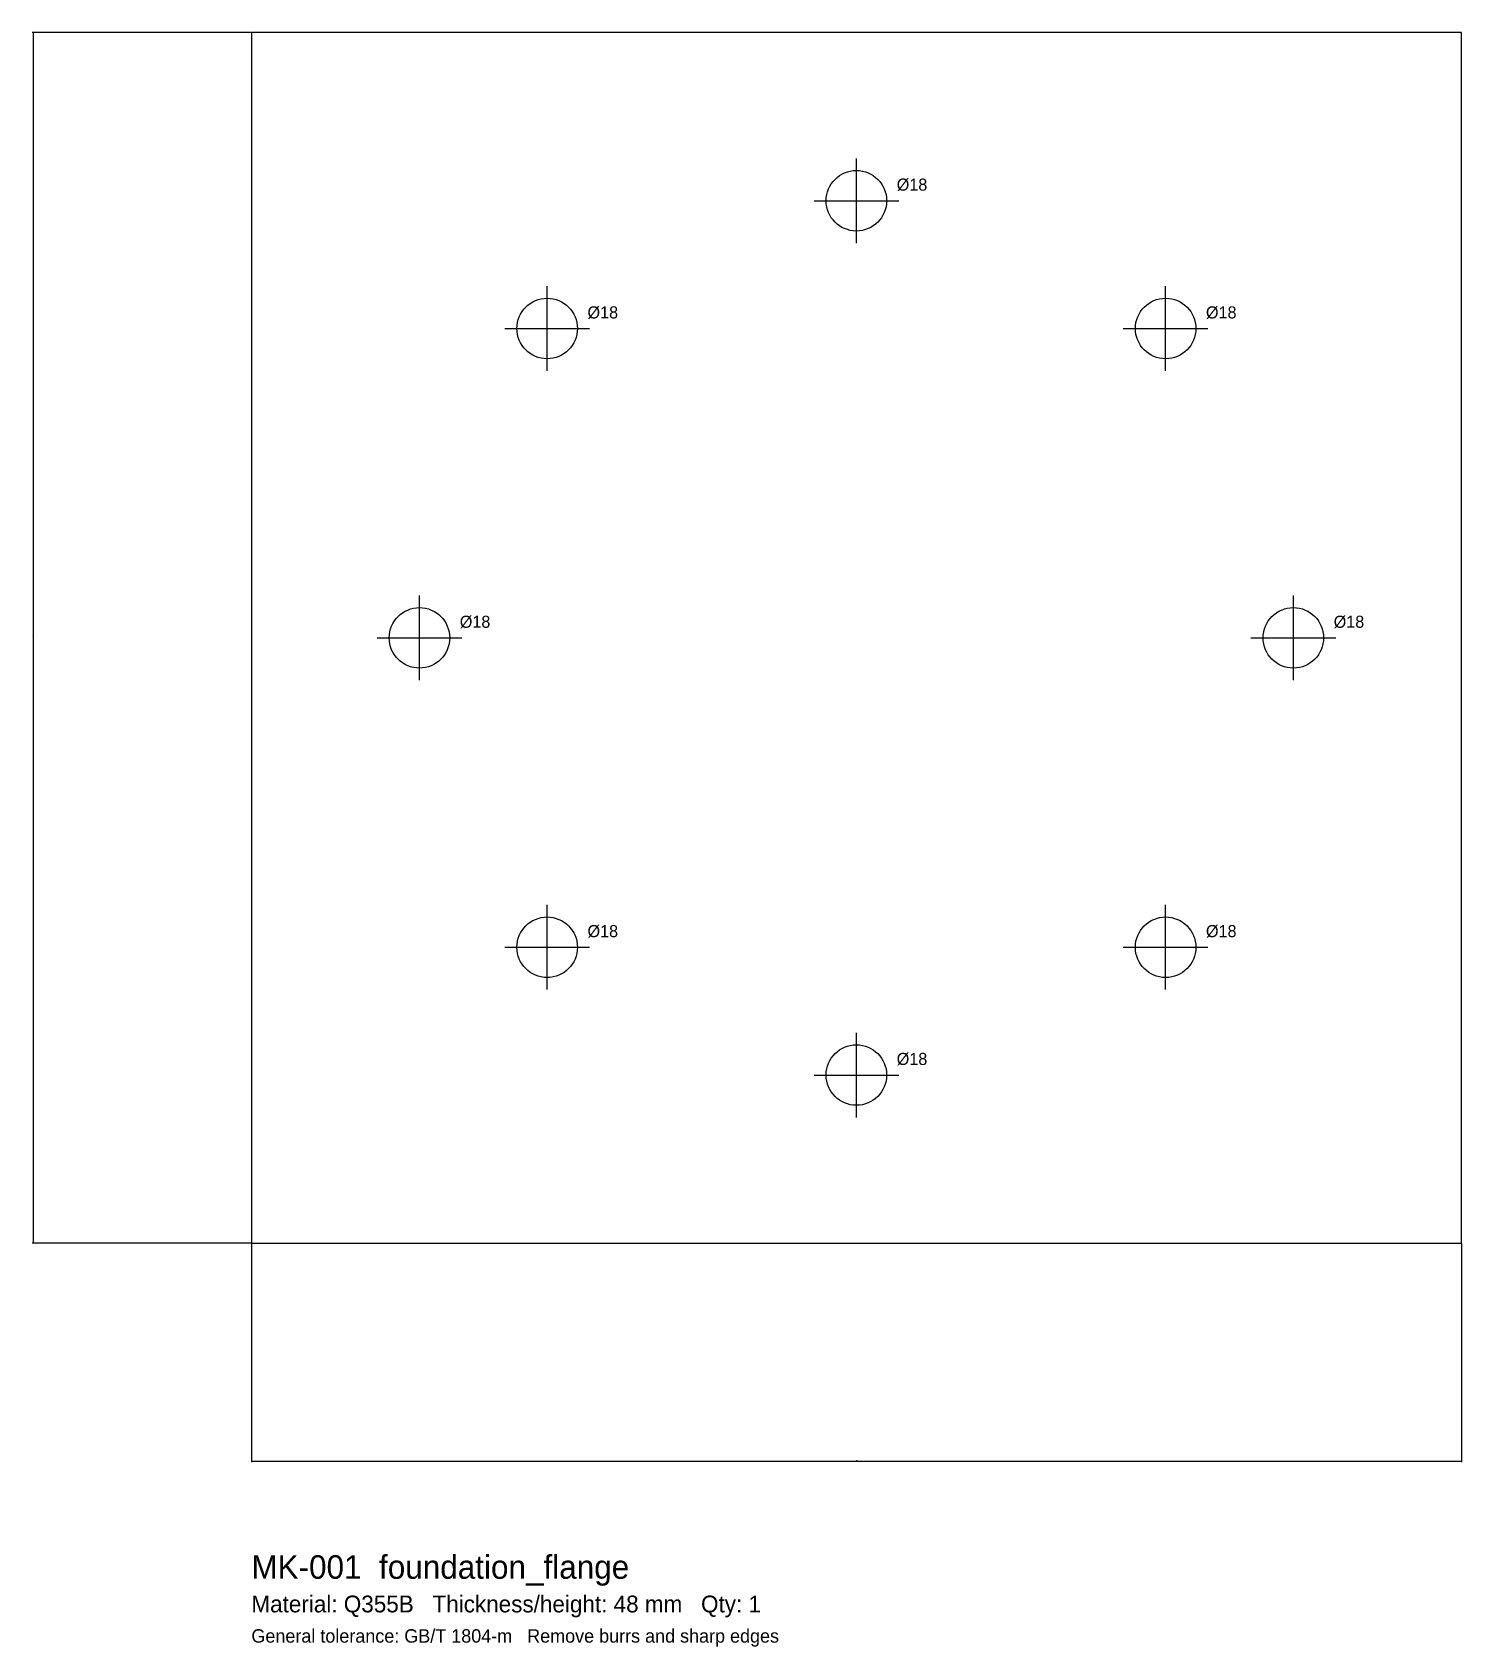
# Model space of a CAD drawing. Header units: millimetres. Extents: x -245 to 180, y -300 to 180.
import ezdxf

# ---------------------------------------------------------------- set-up
doc = ezdxf.new("R2010")
doc.units = ezdxf.units.MM
for name, color, linetype in [('CENTER', 3, 'Continuous'), ('DIM', 2, 'Continuous'), ('HOLES', 1, 'Continuous'), ('OUTLINE', 7, 'Continuous'), ('TEXT', 7, 'Continuous'), ('TITLE', 7, 'Continuous')]:
    doc.layers.add(name, color=color, linetype=linetype)
doc.styles.add('OpenSansCondensed-Light', font='OpenSansCondensed-Light.ttf')
doc.dimstyles.new('EZDXF', dxfattribs={"dimtxt": 0.25, "dimasz": 0.175, "dimexe": 0.375, "dimexo": 0.125, "dimgap": 0.1, "dimtad": 1, "dimlfac": 100, "dimzin": 12, "dimdsep": 46, "dimtxsty": 'OpenSansCondensed-Light', "dimblk": 'ARCHTICK', "dimcen": 2.5, "dimazin": 3, "dimtfac": 0.5, "dimtmove": 2, "dimatfit": 3})

# ---------------------------------------------------------------- blocks, each defined once
blk = doc.blocks.new('_ARCHTICK')
at = {"color": 0, "linetype": 'BYBLOCK', "const_width": 0.15}
blk.add_lwpolyline([(-0.5, -0.5), (0.5, 0.5)], dxfattribs=at)

msp = doc.modelspace()

# ---------------------------------------------------------------- linework, layer by layer
at = {"layer": 'CENTER'}
for p, q in [((0, 117.4), (0, 142.6)), ((-12.6, 130), (12.6, 130)), ((-92, 79.4), (-92, 104.6)), ((92, 79.4), (92, 104.6)), ((-104.6, 92), (-79.4, 92)), ((79.4, 92), (104.6, 92)), ((-130, -12.6), (-130, 12.6)), ((130, -12.6), (130, 12.6)), ((-142.6, 0), (-117.4, 0)), ((117.4, 0), (142.6, 0)), ((-92, -104.6), (-92, -79.4)), ((92, -104.6), (92, -79.4)), ((-104.6, -92), (-79.4, -92)), ((79.4, -92), (104.6, -92)), ((0, -142.6), (0, -117.4)), ((-12.6, -130), (12.6, -130))]:
    msp.add_line(p, q, dxfattribs=at)
at = {"layer": 'HOLES'}
for centre in [(0, 130), (-92, 92), (92, 92), (-130, 0), (130, 0), (-92, -92), (92, -92), (0, -130)]:
    msp.add_circle(centre, 9, dxfattribs=at)
at = {"layer": 'OUTLINE'}
msp.add_lwpolyline([(-180, -180), (180, -180), (180, 180), (-180, 180)], close=True, dxfattribs=at)

# ---------------------------------------------------------------- texts
at = {"layer": 'TEXT'}
for s, height, p in [('Ø18', 3.6, (12, 133)), ('Ø18', 3.6, (-80, 95)), ('Ø18', 3.6, (104, 95)), ('Ø18', 3.6, (-118, 3)), ('Ø18', 3.6, (142, 3)), ('Ø18', 3.6, (-80, -89)), ('Ø18', 3.6, (104, -89)), ('Ø18', 3.6, (12, -127)), ('Material: Q355B   Thickness/height: 48 mm   Qty: 1', 5, (-180, -289.8)), ('General tolerance: GB/T 1804-m   Remove burrs and sharp edges', 4, (-180, -298.8))]:
    msp.add_text(s, height=height, dxfattribs=at).set_placement(p)
at = {"layer": 'TITLE'}
msp.add_text('MK-001  foundation_flange', height=7, dxfattribs=at).set_placement((-180, -279.8))

# ---------------------------------------------------------------- dimensions: what is measured, and where the dimension line sits
at = {"layer": 'DIM'}
msp.add_linear_dim(base=(-244.8, -180), p1=(-180, -180), p2=(-180, 180), angle=90, dimstyle='EZDXF', dxfattribs=at).render()
msp.add_linear_dim(base=(-180, -244.8), p1=(-180, -180), p2=(180, -180), dimstyle='EZDXF', dxfattribs=at).render()

doc.saveas('drawing.dxf')
